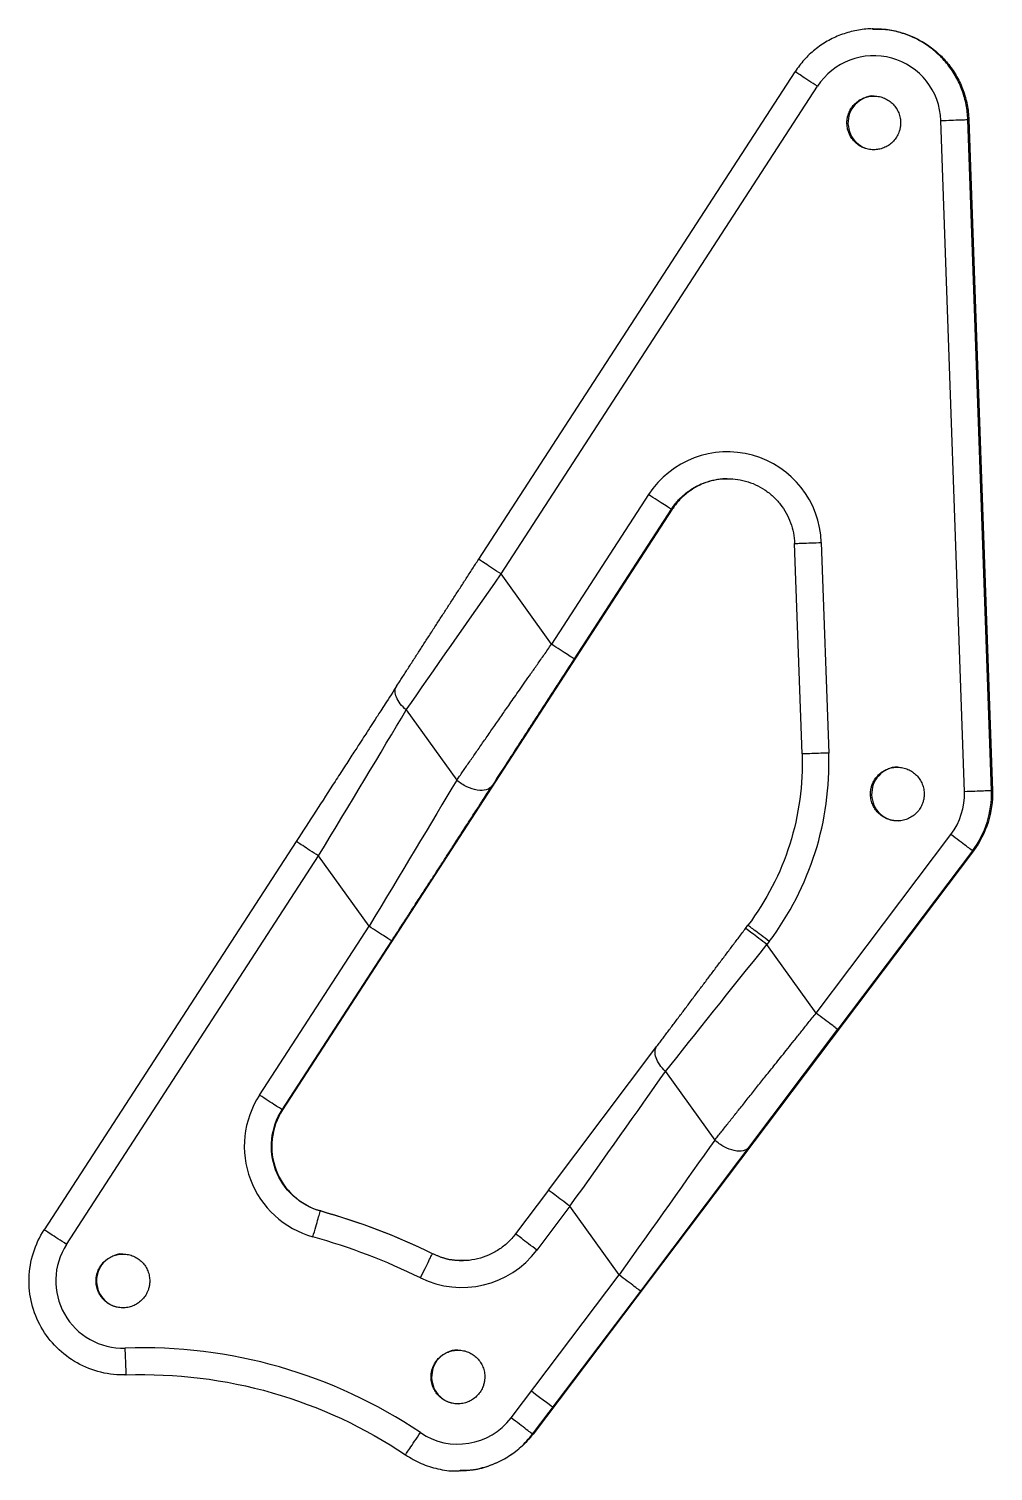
# Model space of a CAD drawing. Header units: metres. Extents: x -0.081 to -0.009, y 0.665 to 0.772.
import ezdxf

# ---------------------------------------------------------------- set-up
doc = ezdxf.new("R2010")
doc.units = ezdxf.units.M

msp = doc.modelspace()

# ---------------------------------------------------------------- linework, layer by layer
at = {"color": 7, "linetype": 'Continuous', "lineweight": 25}
for p, q in [((-0.0177075397, 0.7720981159), (-0.0177814988, 0.7720967606)), ((-0.047091221, 0.732605947), (-0.0235244777, 0.7689094327)), ((-0.0454255609, 0.7315167309), (-0.0218588176, 0.7678202167)), ((-0.0195898596, 0.7650289424), (-0.0196638187, 0.7650275874)), ((-0.0109149622, 0.7153037967), (-0.0126682462, 0.765273047)), ((-0.0106576778, 0.7653433951), (-0.0105837188, 0.7653447504)), ((-0.0089043938, 0.7153741449), (-0.0106576778, 0.7653433951)), ((-0.0105837188, 0.7653447504), (-0.0088304347, 0.7153755001)), ((-0.0344386921, 0.7374221949), (-0.0416699143, 0.7262828292)), ((-0.0326754061, 0.7363347678), (-0.0616972266, 0.6916279862)), ((-0.0327493651, 0.7363334126), (-0.0399805873, 0.7251940468)), ((-0.0326754061, 0.7363347678), (-0.0327493651, 0.7363334126)), ((-0.0230088556, 0.7181127986), (-0.0235587938, 0.7337862429)), ((-0.0215718922, 0.7338561574), (-0.021021954, 0.7181827131)), ((-0.0416699143, 0.7262828292), (-0.0454255609, 0.7315167309)), ((-0.0524849993, 0.7213876859), (-0.0487293523, 0.7161537844)), ((-0.0088304347, 0.7153755001), (-0.0089043938, 0.7153741449)), ((-0.0178365756, 0.7150596921), (-0.0179105347, 0.7150583372)), ((-0.0219622512, 0.6988180581), (-0.0119216439, 0.7121154775)), ((-0.0606787743, 0.7116073999), (-0.0794483147, 0.682693785)), ((-0.010239789, 0.7109118532), (-0.0430430106, 0.6674688269)), ((-0.0103137481, 0.710910498), (-0.0203543554, 0.6976130785)), ((-0.010239789, 0.7109118532), (-0.0103137481, 0.710910498)), ((-0.0777826546, 0.681604569), (-0.0590131142, 0.7105181839)), ((-0.0552574677, 0.7052842821), (-0.0590131142, 0.7105181839)), ((-0.0634161372, 0.6927162264), (-0.0552574677, 0.7052842821)), ((-0.0272098324, 0.705128751), (-0.0270355822, 0.7053595217)), ((-0.0617268102, 0.6916274441), (-0.0535681407, 0.7041954997)), ((-0.0254513533, 0.7041541085), (-0.0256256035, 0.7039233377)), ((-0.0219622512, 0.6988180581), (-0.0256256035, 0.7039233377)), ((-0.0350257032, 0.6781249168), (-0.0203543554, 0.6976130785)), ((-0.0418811766, 0.6856405868), (-0.033811938, 0.6963590776)), ((-0.0331727494, 0.6944739661), (-0.0295093967, 0.6893686867)), ((-0.0617268102, 0.6916274441), (-0.0616972266, 0.6916279862)), ((-0.0418811766, 0.6856405868), (-0.0443424118, 0.6823810225)), ((-0.0588526827, 0.6840909671), (-0.0588822663, 0.684090425)), ((-0.0402969513, 0.684435176), (-0.0427581829, 0.6811756093)), ((-0.0366335989, 0.6793298963), (-0.0402969513, 0.684435176)), ((-0.0505336566, 0.6809045787), (-0.050504073, 0.6809051208)), ((-0.0755580721, 0.6788124816), (-0.0755876557, 0.6788119398)), ((-0.044670672, 0.668686158), (-0.0366335989, 0.6793298963)), ((-0.0430725942, 0.6674682848), (-0.0350257032, 0.6781249168)), ((-0.0734488387, 0.6718834629), (-0.0734192551, 0.671884005)), ((-0.0506054343, 0.6716617935), (-0.0506350179, 0.6716612517)), ((-0.0415269146, 0.6694763087), (-0.0415564981, 0.6694757667)), ((-0.0430430106, 0.6674688269), (-0.0430725942, 0.6674682848)), ((-0.0484962009, 0.6647327748), (-0.0484666173, 0.6647333169))]:
    msp.add_line(p, q, dxfattribs=at)
for centre, radius, start, end in [((-0.0176654476, 0.7650964596), 0.0050003204379927, 2.0238336099, 146.9947073796), ((-0.0285679468, 0.7336090335), 0.0070004178391604, 2.0230354556, 146.9955055241), ((-0.0430086725, 0.7174112388), 0.0220002490904944, 322.9443804711, 2.0095809468), ((-0.0159351194, 0.7151357792), 0.0050229680289787, 323.0370684075, 1.9168930041), ((-0.0575447398, 0.6889047443), 0.0070000501824719, 147.0099392874, 254.3440432083), ((-0.0721220785, 0.63689399), 0.0470149234248183, 63.8831082563, 74.3429810975), ((-0.0735882427, 0.6788824159), 0.00500032081817, 147.0166223248, 272.0016256339), ((-0.0483444103, 0.6853936648), 0.0069998520047037, 243.8817117534, 322.9442308449), ((-0.0721162065, 0.6369089991), 0.0369989007161435, 56.0090080666, 92.0095183308), ((-0.0486362903, 0.6717313166), 0.00499991189971, 236.009660727, 322.4797024311)]:
    msp.add_arc(centre, radius, start, end, dxfattribs=at)
for points, knots in [([(-0.0177943422087828, 0.7720845539740944), (-0.0178545701340902, 0.7720871454130567), (-0.018283314724594, 0.7721055930921198), (-0.0190784836791027, 0.7719710886285188), (-0.0201445407953462, 0.7716734548369789), (-0.0211493727117571, 0.7711959095060429), (-0.0220640433975104, 0.7705686426262948), (-0.0228791345873003, 0.7698104673031482), (-0.0233093633284422, 0.7692097775583975), (-0.0235244776990131, 0.768909432686022)], [0, 0, 0, 0, 0.0265166138584372, 0.1887638448820382, 0.3510110759056423, 0.5132583069292391, 0.67550553795284, 0.8377527689764389, 0.9999999999999999, 0.9999999999999999, 0.9999999999999999, 0.9999999999999999]), ([(-0.0106576778086745, 0.765343395142), (-0.0106874951766529, 0.7657116392514962), (-0.0107471299126097, 0.7664481274704886), (-0.0110557960015033, 0.7675175075112034), (-0.0115166334359562, 0.7685269277280445), (-0.0121340360204825, 0.7694505974517281), (-0.0128883304826986, 0.7702657249948857), (-0.0137618236397183, 0.7709514759719747), (-0.0147324139171967, 0.7714923979845599), (-0.0157759079449568, 0.7718687989405735), (-0.016806988160458, 0.7720820757054703), (-0.0174853462240485, 0.7720837783910547), (-0.0177943422087828, 0.7720845539740944)], [0, 0, 0, 0, 0.1016614880925589, 0.2033229761851546, 0.3049844642777625, 0.4066459523703654, 0.5083074404629626, 0.6099689285555632, 0.7116304166481666, 0.8132919047407686, 0.914953392833369, 1, 1, 1, 1]), ([(-0.0177079575935346, 0.7720854977274414), (-0.0174031185308131, 0.7720846685409176), (-0.0167289235172241, 0.7720828346767974), (-0.015701954574931, 0.7718700821825634), (-0.0146584533350653, 0.7714937725256612), (-0.0136878649900967, 0.770952826049469), (-0.0128143713153086, 0.7702670816273015), (-0.0120600769918862, 0.769451952327697), (-0.0114426743702444, 0.7685282830745457), (-0.0109818369458051, 0.7675188627317359), (-0.0106731708543658, 0.7664494827241314), (-0.0106135361188099, 0.7657129945007105), (-0.010583718751032, 0.7653447503890001)], [0, 0, 0, 0, 0.0839998574271605, 0.1857776510463613, 0.2875554446655659, 0.3893332382847687, 0.4911110319039675, 0.5928888255231752, 0.6946666191423707, 0.796444412761575, 0.8982222063807801, 1, 1, 1, 1]), ([(-0.0218588175980466, 0.7678202166700202), (-0.022078400990224, 0.7679627663288523), (-0.022297589992714, 0.7681052655442345), (-0.0227021416468219, 0.7683686846929095), (-0.0228873451246391, 0.7684895009820163), (-0.0231956923264349, 0.7686911367842191), (-0.0233187147289567, 0.768771876962237), (-0.0234839144121436, 0.7688810321949164), (-0.0235260266937877, 0.7689094043016544), (-0.0235244776989641, 0.7689094326858924)], [0, 0, 0, 0, 0.25, 0.25, 0.5, 0.5, 0.75, 0.75, 1, 1, 1, 1]), ([(-0.0196638187140058, 0.765027587423), (-0.0196645564397367, 0.7650715165790507), (-0.0196660257257409, 0.7651590077582985), (-0.0196574539490286, 0.7652897140213127), (-0.0196409259876638, 0.7654190481147161), (-0.0196156953762994, 0.765547026253507), (-0.0195819465898376, 0.7656736463662268), (-0.0195121709073303, 0.7658804444899322), (-0.0193775952899775, 0.7661570761664853), (-0.0191373291048367, 0.7664699248730392), (-0.0188419143128877, 0.7667317669249859), (-0.0185001531221856, 0.7669289166922404), (-0.0181270393794188, 0.7670577520419927), (-0.0177358433591623, 0.7671091057214433), (-0.0173418305068644, 0.7670853410087547), (-0.0169607608426338, 0.7669830731746654), (-0.0166058394878088, 0.7668103318133881), (-0.0162929056388433, 0.7665699987255983), (-0.0160311457175314, 0.7662746318539932), (-0.0158667191398809, 0.7659895824660248), (-0.0157696280844494, 0.7657462294637215), (-0.0157155762876723, 0.7655573112862806), (-0.0156787347889487, 0.7653639465000244), (-0.0156704793505734, 0.7652332461121875), (-0.0156663487333206, 0.7651678500360002)], [0, 0, 0, 0, 0.0209946060733074, 0.0418137521483562, 0.0625470941285516, 0.0832854007926078, 0.1041193760294255, 0.125138485246866, 0.1875741483989979, 0.2500987268235445, 0.3125343899703832, 0.3750589684000979, 0.4374946315452733, 0.5000192099768995, 0.5624548731290152, 0.6249794515537933, 0.6874151147077312, 0.7499396931304093, 0.8123753562831503, 0.8748999347071772, 0.906130920255383, 0.9374498602288007, 0.9687029719367296, 1, 1, 1, 1]), ([(-0.0176287723672844, 0.7670925591126309), (-0.0176395962732309, 0.7670944000546096), (-0.017907065081593, 0.767139891447436), (-0.0184456384312732, 0.7669443062822195), (-0.019087787224576, 0.7665043007263603), (-0.0195274180999626, 0.76581545477132), (-0.0195690457975966, 0.7652911131811067), (-0.0195898596464137, 0.7650289423860002)], [0, 0, 0, 0, 0.0104336507286696, 0.2578252380464902, 0.5052168253643259, 0.7526084126821464, 0.9999999999999999, 0.9999999999999999, 0.9999999999999999, 0.9999999999999999]), ([(-0.0156663487333305, 0.7651678500359999), (-0.0156656110075997, 0.7651239208799528), (-0.0156641417215958, 0.765036429700711), (-0.0156727134983085, 0.7649057234377028), (-0.0156892414596735, 0.764776389344302), (-0.0157144720710379, 0.7646484112055087), (-0.0157482208574998, 0.7645217910927826), (-0.0158179965399995, 0.7643149929690756), (-0.0159525721573509, 0.7640383612925175), (-0.0161928383424959, 0.763725512585966), (-0.0164882531344483, 0.7634636705340138), (-0.0168300143251506, 0.7632665207667597), (-0.0172031280679174, 0.7631376854170079), (-0.0175943240881734, 0.7630863317375568), (-0.0179883369404715, 0.7631100964502453), (-0.0183694066047016, 0.7632123642843345), (-0.0187243279595269, 0.7633851056456118), (-0.0190372618084917, 0.7636254387334005), (-0.0192990217298037, 0.7639208056050061), (-0.0194634483074544, 0.7642058549929733), (-0.0195605393628874, 0.764449207995278), (-0.019614591159664, 0.7646381261727193), (-0.0196514326583874, 0.7648314909589762), (-0.0196596880967628, 0.7649621913468129), (-0.0196638187140156, 0.7650275874229998)], [0, 0, 0, 0, 0.0209946060715926, 0.0418137521456207, 0.0625470941254858, 0.0832854007898707, 0.1041193760276716, 0.1251384852467203, 0.1875741483959182, 0.2500987268235127, 0.3125343899703548, 0.3750589684000719, 0.4374946315451848, 0.5000192099768852, 0.5624548731288094, 0.6249794515537789, 0.6874151147074419, 0.7499396931304019, 0.8123753562825138, 0.8748999347071661, 0.9061309202551767, 0.9374498602288004, 0.9687029719369933, 1, 1, 1, 1]), ([(-0.0195898596464141, 0.765028942386), (-0.0195506352643344, 0.7647680514428603), (-0.0194721865001748, 0.7642462695565808), (-0.018986655159755, 0.7636022876102257), (-0.0183198203208502, 0.7631676159259523), (-0.017805229719572, 0.7631259654634192), (-0.0175534769650141, 0.763105588840439)], [0, 0, 0, 0, 0.2526640034909048, 0.5053280069818323, 0.7579920104727808, 0.9999999999999999, 0.9999999999999999, 0.9999999999999999, 0.9999999999999999]), ([(-0.0327493651156899, 0.736333412559904), (-0.032595711993854, 0.7365479446115646), (-0.032288405750182, 0.7369770087148855), (-0.0317061977574995, 0.7375185625173041), (-0.0310528615534131, 0.7379666102876542), (-0.030335124470346, 0.7383077140986276), (-0.0295736551015032, 0.7385203096520824), (-0.0290056774751903, 0.738616384267535), (-0.0286994315377025, 0.7386032073742456), (-0.0286564117894981, 0.7386013563566086)], [0, 0, 0, 0, 0.1622472508667487, 0.3244945017335641, 0.4867417526003814, 0.6489890034671904, 0.8112362543340013, 0.9734835052008147, 1, 1, 1, 1]), ([(-0.0285735767383038, 0.7386024176600078), (-0.0286195558379062, 0.7386044220885982), (-0.0289287629782576, 0.7386179017704071), (-0.0294996977619764, 0.7385218035521046), (-0.0302611649518424, 0.7383090321953932), (-0.0309789026187515, 0.7379679754865034), (-0.0316322386666506, 0.7375199151114405), (-0.0322144467004966, 0.7369783646261128), (-0.0325217529387249, 0.7365493000805422), (-0.0326754060578391, 0.736334767807757)], [0, 0, 0, 0, 0.0282887837910073, 0.1902406531591631, 0.3521925225273242, 0.5141443918954774, 0.6760962612636319, 0.8380481306317912, 1, 1, 1, 1]), ([(-0.0286564117894981, 0.7386013563566086), (-0.0284357001727258, 0.7386008023713162), (-0.0279511584993535, 0.7385995861736164), (-0.0272146724342547, 0.7384472456021414), (-0.0264693195576648, 0.7381783877721213), (-0.0257760407879716, 0.7377920149072146), (-0.0251521171044218, 0.7373021927804817), (-0.024613335345683, 0.7367199588212444), (-0.0241723334995692, 0.7360601947329573), (-0.0238431639034854, 0.7353391802924409), (-0.0236226881256403, 0.7345753374062884), (-0.0235800918856127, 0.7340492743927621), (-0.023558793765599, 0.733786242885999)], [0, 0, 0, 0, 0.0850466772819052, 0.1867081575839152, 0.2883696378859285, 0.390031118187939, 0.4916925984899466, 0.5933540787919583, 0.6950155590939722, 0.7966770393959813, 0.8983385196979874, 1, 1, 1, 1]), ([(-0.032749365116057, 0.7363334125598607), (-0.0327509141108191, 0.7363333841755826), (-0.0327961231631435, 0.7363616995361546), (-0.0329670471847484, 0.736470749874344), (-0.0330926949027254, 0.7365514419453103), (-0.0334054233235408, 0.7367529974647932), (-0.0335923809810997, 0.7368737816098196), (-0.0339993037339265, 0.7371371573098463), (-0.0342191087224675, 0.7372796452377559), (-0.0344386921146967, 0.737422194896622)], [0, 0, 0, 0, 0.25, 0.25, 0.5, 0.5, 0.75, 0.75, 1, 1, 1, 1]), ([(-0.0532056200733124, 0.7231566006800051), (-0.0531360038341585, 0.7232645993636935), (-0.0529969660061514, 0.7234802947616371), (-0.0527847693355195, 0.7238093428437821), (-0.0525703268818089, 0.7241417709266704), (-0.0523533539660147, 0.7244780105517851), (-0.0521339268109129, 0.7248179461665556), (-0.0519120252446209, 0.7251616083437976), (-0.0516876548818314, 0.7255089885661703), (-0.0514608144404563, 0.7258600887715156), (-0.0512315045294502, 0.7262149080302279), (-0.0509997251269398, 0.7265734463725496), (-0.0507654768743884, 0.7269357028106754), (-0.0505287584029613, 0.7273016794521123), (-0.0502217281890165, 0.7277762341295387), (-0.0498432481632132, 0.7283610058068423), (-0.0493920199875739, 0.7290578421963996), (-0.0489377437532845, 0.7297590524493165), (-0.0484804287831444, 0.7304646242087961), (-0.0480200749393788, 0.731174549992721), (-0.0475566997985149, 0.7318888315264375), (-0.047246611216923, 0.7323665532122192), (-0.0470912210220111, 0.7326059469541177)], [0, 0, 0, 0, 0.038676873998493, 0.077245605626047, 0.1157257413841207, 0.15413696302697, 0.1924990583786282, 0.2308318913417614, 0.2691553713210862, 0.3074894222942005, 0.3458539517690774, 0.3842688198696635, 0.4227538087884344, 0.4613285928384717, 0.5000127093266826, 0.5717509271836095, 0.6431738363180278, 0.7144077297961797, 0.78557990690064, 0.8568179977679546, 0.9282492792204865, 1, 1, 1, 1]), ([(-0.0454255609720792, 0.7315167308627833), (-0.0458647277562166, 0.7318018301800624), (-0.0463022080812879, 0.7320866832896336), (-0.0469131004703513, 0.7324861977598496), (-0.0470943190567458, 0.7326058901160458), (-0.0470912210655234, 0.7326059468867767)], [0, 0, 0, 0, 0.5, 0.5, 1, 1, 1, 1]), ([(-0.0487293527378306, 0.7161537841193224), (-0.0486572586694186, 0.7162578452275343), (-0.0485118531720425, 0.716467724591126), (-0.0482878287652446, 0.716790872077895), (-0.0480571062939781, 0.7171234726103345), (-0.0478193341986407, 0.7174659848253511), (-0.0475745617672612, 0.7178183139141256), (-0.0473227470750505, 0.7181805034503173), (-0.0470638931309223, 0.7185525446374385), (-0.0467980117430256, 0.7189344279847881), (-0.0465251339924613, 0.7193261279548357), (-0.0462453105323049, 0.7197276078624415), (-0.0459586047374669, 0.7201388120921536), (-0.0456651257488569, 0.7205596889762002), (-0.0453735680910793, 0.7209776829866341), (-0.0450760597540889, 0.7214047645448356), (-0.0447640757885467, 0.7218530695499634), (-0.0444197114213724, 0.7223476868109178), (-0.0440424837098794, 0.7228889810337182), (-0.0436320356223369, 0.7234771808045429), (-0.0431882235069923, 0.7241123684487321), (-0.0427111730736072, 0.7247944445933905), (-0.0422012942977775, 0.7255230319991832), (-0.0418504982895524, 0.7260246200077352), (-0.0416699143421334, 0.7262828291675848)], [0, 0, 0, 0, 0.0349178750265383, 0.0704253636586658, 0.1065230093108287, 0.1432113291150753, 0.1804908155636357, 0.218361938026658, 0.2568251441562686, 0.295880861186757, 0.3355294971400004, 0.375771441944131, 0.4166070684727379, 0.4580367335112513, 0.5000607786564413, 0.5390419875013491, 0.5821648080044064, 0.6294294458187032, 0.6808360358932384, 0.736384661794244, 0.7960753683241332, 0.8599081700467947, 0.9278830572157438, 1, 1, 1, 1]), ([(-0.0399805873383467, 0.725194046837213), (-0.0399821363332192, 0.725194018453015), (-0.0400275975285439, 0.7252224984747748), (-0.0401982890349506, 0.7253313983452823), (-0.0403242089564925, 0.7254122669713946), (-0.040792988815995, 0.7257143964560762), (-0.0412307475530977, 0.725997729855939), (-0.0416699143375068, 0.7262828291727966)], [0, 0, 0, 0, 0.2499999999999888, 0.2499999999999888, 0.4999999999999776, 0.4999999999999776, 1, 1, 1, 1]), ([(-0.0399805873436629, 0.7251940468291772), (-0.0400643388201762, 0.7250650263458168), (-0.0402316089420504, 0.7248073440591944), (-0.0404820237505366, 0.7244214584457074), (-0.040731572335171, 0.724036821016973), (-0.0409802503936737, 0.7236534300282008), (-0.0412280588263976, 0.7232712863280565), (-0.0414749971410038, 0.7228903900771498), (-0.0417210652146669, 0.7225107416247823), (-0.0419662628349503, 0.722132341255802), (-0.0422105897899512, 0.721755189309188), (-0.0424540459786462, 0.7213792859374104), (-0.0426966308901637, 0.721004631933884), (-0.04293834559301, 0.7206312256379671), (-0.0432474960178368, 0.720153519165957), (-0.0436211143211516, 0.7195759794810973), (-0.0440550594766657, 0.7189048477605597), (-0.0444805194562394, 0.7182464932181698), (-0.0448975551555439, 0.7176008237887948), (-0.0453059032981993, 0.7169682386659131), (-0.0457065353996141, 0.7163472652812215), (-0.0459653105953887, 0.7159458535025955), (-0.0460949863245638, 0.7157447006643687)], [0, 0, 0, 0, 0.0386748378454389, 0.0772421586959792, 0.1157214328239075, 0.1541322643931771, 0.1924943624963859, 0.230827511395545, 0.269151540186581, 0.3074862921178705, 0.3458515937992081, 0.3842672245394484, 0.4227528860492827, 0.4613281727382427, 0.50001254282523, 0.571747568283401, 0.6431691755530655, 0.7144031748154663, 0.7855763711416666, 0.8568158942878906, 0.9282485198825777, 1, 1, 1, 1]), ([(-0.0532056196753, 0.723156600421), (-0.0535984487373399, 0.7225470921909654), (-0.0539007812145078, 0.7220784559649334), (-0.0543762346940388, 0.7213417013153415), (-0.0545479318606149, 0.7210757427608621), (-0.0548380096111908, 0.7206265232277352), (-0.0549563944382822, 0.7204432568998926), (-0.0552213185006514, 0.7200331407488438), (-0.0553686653496986, 0.7198050691407849), (-0.0556813326259376, 0.7193213455540275), (-0.0557995786802452, 0.7191384329388423), (-0.0560834302137993, 0.7186994362751892), (-0.0564311591094417, 0.7181617691197589), (-0.0568633312163972, 0.7174938615772186), (-0.0573160691725775, 0.7167943841393454), (-0.0575524067174149, 0.7164293570837007), (-0.0587345476347019, 0.7146041154395686), (-0.0597050482633938, 0.7131073846093182), (-0.0606787742997, 0.711607399941)], [0, 0, 0, 0, 0.1250000000000064, 0.1250000000000064, 0.2500000000000128, 0.2500000000000128, 0.3750000000000192, 0.3750000000000192, 0.5000000000000255, 0.5000000000000255, 0.5625000000000256, 0.5625000000000256, 0.6250000000000256, 0.6875000000000258, 0.6875000000000258, 0.7500000000000259, 0.7500000000000259, 1, 1, 1, 1]), ([(-0.0524849993644936, 0.7213876858054284), (-0.0528271135663203, 0.7216741377471962), (-0.0530915320748137, 0.7220123010780017), (-0.0532836065348166, 0.7224891941371034), (-0.05331488309342, 0.7226430932423978), (-0.0533106502373366, 0.7229240609040075), (-0.0532750815312918, 0.7230504276793788), (-0.0532056192836416, 0.7231566001529874)], [0, 0, 0, 0, 0.5000000000000633, 0.5000000000000633, 0.7500000000000316, 0.7500000000000316, 1, 1, 1, 1]), ([(-0.0179105346753169, 0.7150583371730002), (-0.0179112723995749, 0.7151022663301357), (-0.0179127416826454, 0.7151897575115281), (-0.0179041699010401, 0.7153204637773549), (-0.0178876419344494, 0.7154497978732033), (-0.0178624113174915, 0.7155777760140477), (-0.0178286625250761, 0.7157043961284355), (-0.0177588868321902, 0.7159111942541471), (-0.0176243111991212, 0.7161878259313539), (-0.0173840449924895, 0.7165006746334026), (-0.0170886301791584, 0.7167625166756013), (-0.0167468689684614, 0.7169596664272719), (-0.0163737552084759, 0.7170885017563278), (-0.0159825591752375, 0.7171398554100588), (-0.0155885463151877, 0.7171160906679412), (-0.0152074766497701, 0.7170138228015733), (-0.0148525553006436, 0.7168410814068283), (-0.0145396214651978, 0.7166007482858047), (-0.0142778615647293, 0.7163053813830014), (-0.0141134350107591, 0.7160203319721913), (-0.0140163439774126, 0.7157769789543289), (-0.0139622921987568, 0.7155880607668103), (-0.0139254507194315, 0.7153946959720487), (-0.0139171952949618, 0.7152639955801959), (-0.0139130646846667, 0.715198599502)], [0, 0, 0, 0, 0.0209946060790925, 0.0418137521522762, 0.0625470941272537, 0.0832854007870808, 0.1041193760250885, 0.1251384852533692, 0.1875741484002191, 0.2500987268283941, 0.3125343899761316, 0.3750589684031794, 0.4374946315537108, 0.500019209978272, 0.5624548731306271, 0.624979451553035, 0.6874151147032298, 0.749939693127955, 0.8123753562783723, 0.8748999347028159, 0.90613092025085, 0.9374498602265977, 0.9687029719360298, 1, 1, 1, 1]), ([(-0.0158754883285837, 0.7171233088626329), (-0.0158863122345304, 0.7171251498046111), (-0.0161537810428147, 0.7171706411974079), (-0.0166923543923227, 0.7169750560323095), (-0.0173345031855047, 0.7165350504767076), (-0.0177741340609529, 0.7158462045220371), (-0.0178157617588168, 0.7153218629320118), (-0.0178365756077487, 0.7150596921369989)], [0, 0, 0, 0, 0.01043365073196, 0.257825238048937, 0.5052168253659006, 0.7526084126829011, 1, 1, 1, 1]), ([(-0.05356814067277, 0.704195499737), (-0.0532435476578388, 0.7046955200195002), (-0.0529767560077786, 0.705106666655125), (-0.0525295547192268, 0.7057960052223168), (-0.0523490963249174, 0.7060742609886292), (-0.0518938844657691, 0.7067762270435577), (-0.0517055443752934, 0.7070668162922374), (-0.0513310863945442, 0.7076445668508818), (-0.0510980188510421, 0.708004176072353), (-0.0506972609462629, 0.7086229535613435), (-0.050564438634712, 0.7088280522695611), (-0.0505184448063021, 0.7088990759084246), (-0.0504195499453028, 0.7090518006345153), (-0.0501554641507398, 0.7094596594116873), (-0.0498197893764245, 0.7099782427220565), (-0.0494673369561365, 0.7105229727741037), (-0.0493949581658226, 0.7106348492704445), (-0.0492545200544126, 0.7108519459885299), (-0.0490546300840073, 0.7111609733520675), (-0.0486582181960666, 0.7117739870201422), (-0.0484200137922541, 0.7121425657922987), (-0.0480299227885823, 0.712746220958382), (-0.0478838979632836, 0.7129722618006237), (-0.0476689892321141, 0.7133050402536188), (-0.0475981044142746, 0.7134148219340434), (-0.0474297662421646, 0.7136755297204296), (-0.047234824156072, 0.7139774398455604), (-0.0469412714907264, 0.7144323439592678), (-0.0465757121601102, 0.7149990397228072), (-0.0463567221780775, 0.7153385934765002), (-0.04609498632432, 0.715744700664)], [0, 0, 0, 0, 0.0624999999999963, 0.0624999999999963, 0.1249999999999926, 0.1249999999999926, 0.249999999999986, 0.249999999999986, 0.3749999999999795, 0.4062499999999722, 0.4062499999999722, 0.4218749999999671, 0.4218749999999671, 0.437499999999962, 0.4999999999999396, 0.4999999999999396, 0.5156249999999338, 0.5156249999999338, 0.531249999999928, 0.5624999999999275, 0.624999999999937, 0.624999999999937, 0.7499999999999502, 0.7499999999999502, 0.8124999999999626, 0.8124999999999626, 0.8749999999999751, 0.9374999999999876, 0.9374999999999876, 1, 1, 1, 1]), ([(-0.0460949878370995, 0.7157447012040489), (-0.0461413974669109, 0.715674979804477), (-0.0462005299105315, 0.7156154267231021), (-0.046344905133357, 0.715516259504424), (-0.0464295517702595, 0.7154770036312311), (-0.0467143508706839, 0.7153941002206246), (-0.0469469767066681, 0.715385927310052), (-0.0474499415912125, 0.7154637201940129), (-0.0477204035550866, 0.7155513354029954), (-0.0482478598817493, 0.7158028342742927), (-0.048503563095464, 0.7159653921351522), (-0.048729351997302, 0.7161537844937287)], [0, 0, 0, 0, 0.1249999999999804, 0.1249999999999804, 0.2499999999999609, 0.2499999999999609, 0.4999999999999739, 0.4999999999999739, 0.7499999999999869, 0.7499999999999869, 1, 1, 1, 1]), ([(-0.0139130646846614, 0.7151985995020003), (-0.0139123269701387, 0.7151546703509968), (-0.0139108577064557, 0.7150671791817101), (-0.0139194295140113, 0.7149364729361494), (-0.013935957504008, 0.7148071388617004), (-0.0139611881416295, 0.7146791607435541), (-0.0139949369520132, 0.7145525406531219), (-0.0140647126702995, 0.7143457425685376), (-0.0141992883266126, 0.7140691109516154), (-0.014439554537623, 0.7137562623237984), (-0.0147349693345511, 0.7134944203478988), (-0.0150767305099665, 0.7132972706476096), (-0.015449844222293, 0.7131684353528629), (-0.0158410402004185, 0.7131170817114074), (-0.0162350530046216, 0.7131408464451395), (-0.0166161226200923, 0.7132431142806551), (-0.0169710439304052, 0.7134158556266202), (-0.0172839777448258, 0.7136561886826736), (-0.0175457376444786, 0.7139515555110786), (-0.0177101642187175, 0.7142366048559365), (-0.0178072552804245, 0.7144799578226549), (-0.0178613070868309, 0.7146688759733346), (-0.0178981485996009, 0.7148622407333417), (-0.0179064040513611, 0.7149929411049377), (-0.0179105346753111, 0.7150583371730004)], [0, 0, 0, 0, 0.0209946060290527, 0.0418137521038753, 0.0625470941066786, 0.0832854007945098, 0.1041193760345682, 0.1251384852136425, 0.1875741483593637, 0.2500987267993389, 0.3125343899474411, 0.375058968385249, 0.4374946315386743, 0.5000192099710555, 0.5624548731250621, 0.62497945155677, 0.6874151147108559, 0.7499396931425707, 0.8123753562956474, 0.8748999347282356, 0.9061309202669402, 0.9374498602393778, 0.9687029719414597, 1, 1, 1, 1]), ([(-0.0178365756077492, 0.7150596921369989), (-0.0177973512257774, 0.714798801193757), (-0.0177189024618336, 0.7142770193072729), (-0.0172333711214507, 0.7136330373605517), (-0.0165665362824017, 0.7131983656760036), (-0.0160519456809554, 0.7131567152134373), (-0.0158001929263134, 0.7131363385904409)], [0, 0, 0, 0, 0.2526640034899311, 0.5053280069800199, 0.7579920104700899, 1, 1, 1, 1]), ([(-0.0103137480878064, 0.7109104979900354), (-0.0103152970826029, 0.7109104696057763), (-0.0103583866982146, 0.7109418092685491), (-0.0105211524279895, 0.7110625009732902), (-0.0106407645007883, 0.7111518055282267), (-0.0109384183638559, 0.7113748714882487), (-0.01111634304004, 0.7115085451264044), (-0.0115035699339767, 0.7118000255713842), (-0.0117127197944818, 0.7119577176930998), (-0.0119216438646871, 0.7121154775303274)], [0, 0, 0, 0, 0.25, 0.25, 0.5, 0.5, 0.75, 0.75, 1, 1, 1, 1]), ([(-0.059013114195275, 0.7105181839307476), (-0.0592326975882617, 0.7106607335894423), (-0.0594518865915599, 0.7108032328046863), (-0.0598564382470569, 0.7110666519529388), (-0.0600416417254532, 0.7111874682417604), (-0.0603499889280089, 0.7113891040431332), (-0.0604730113307103, 0.7114698442206068), (-0.0606382110137906, 0.711578999451894), (-0.0606803232951482, 0.7116073715577844), (-0.060678774299835, 0.711607399941042)], [0, 0, 0, 0, 0.25, 0.25, 0.5, 0.5, 0.75, 0.75, 1, 1, 1, 1]), ([(-0.0535681406731532, 0.7041954997363808), (-0.0535696896680825, 0.7041954713522388), (-0.0536148987205467, 0.7042237867129296), (-0.0537858227423584, 0.7043328370513082), (-0.0539114704604021, 0.7044135291223458), (-0.0542241988812774, 0.7046150846419219), (-0.0544111565388296, 0.7047358687869709), (-0.0548180792915854, 0.7049992444870053), (-0.0550378842800624, 0.7051417324148996), (-0.0552574676722127, 0.7052842820737403)], [0, 0, 0, 0, 0.25, 0.25, 0.5, 0.5, 0.75, 0.75, 1, 1, 1, 1]), ([(-0.0338119388829982, 0.6963590782194865), (-0.0337371496163823, 0.6964587747475932), (-0.0335877882847219, 0.6966578782670383), (-0.0333596629070214, 0.6969618546629031), (-0.0331290153325721, 0.6972691036395247), (-0.0328955264709721, 0.697580041861719), (-0.0326592817538788, 0.6978945577671775), (-0.0324202585818271, 0.6982126808611389), (-0.0321784632534666, 0.6985344029134671), (-0.031933894339972, 0.698859725784859), (-0.0316865525322369, 0.6991886485673952), (-0.0314364378143532, 0.6995211712791704), (-0.0311835509155545, 0.6998572929545851), (-0.0309278903064078, 0.7001970156184594), (-0.0305961747517483, 0.7006376916312013), (-0.0301871256249663, 0.7011809168144248), (-0.0296992805960856, 0.7018284975478745), (-0.0292080075327647, 0.7024803433963683), (-0.0287133170792234, 0.7031364419733886), (-0.0282152092311356, 0.703796786709922), (-0.0277137041235856, 0.7044613755507638), (-0.0273780488060063, 0.7049059492629927), (-0.027209832410897, 0.7051287509983288)], [0, 0, 0, 0, 0.0386854057540617, 0.0772584620855445, 0.1157394606746752, 0.1541488391043188, 0.1925071494366964, 0.2308350258849105, 0.2691531518277617, 0.3074822264289697, 0.3458429311288044, 0.3842558962788735, 0.422741668188003, 0.4613206768395127, 0.5000132045276089, 0.5717637556741214, 0.6431866896365392, 0.7144131557623966, 0.7855753896562427, 0.8568059846541627, 0.9282371534095347, 1, 1, 1, 1]), ([(-0.0256256035907309, 0.7039233377005428), (-0.0260434517310777, 0.7042388573750828), (-0.0264596348877607, 0.7045541030772915), (-0.027040658860913, 0.7049962373125233), (-0.027212930454495, 0.7051286941577375), (-0.0272098324630924, 0.7051287509283372)], [0, 0, 0, 0, 0.5, 0.5, 1, 1, 1, 1]), ([(-0.0254513533064638, 0.7041541085139904), (-0.0256602773766419, 0.704311868351198), (-0.0258688112511155, 0.7044695717603953), (-0.0262536670463514, 0.7047610956540279), (-0.0264298375427925, 0.7048948014362597), (-0.026723110186811, 0.7051179476789762), (-0.0268400969441265, 0.7052073003409435), (-0.0269971383353999, 0.7053280969401169), (-0.0270371311802763, 0.7053594933490192), (-0.0270355821854219, 0.7053595217332344)], [0, 0, 0, 0, 0.25, 0.25, 0.5, 0.5, 0.75, 0.75, 1, 1, 1, 1]), ([(-0.0295093970696463, 0.6893686864194333), (-0.0294326562025791, 0.6894652373128972), (-0.0292778637380273, 0.6896599881845661), (-0.0290392888692998, 0.6899600258102362), (-0.0287934861998108, 0.6902690151535913), (-0.0285400718236263, 0.6905874009270652), (-0.0282790939999788, 0.6909150991842472), (-0.0280105013639949, 0.6912521574296124), (-0.0277342900883648, 0.6915985724886997), (-0.0274504647441299, 0.691954339769347), (-0.0271590497974084, 0.6923194385795269), (-0.0268600891942048, 0.692693836575171), (-0.0265536416830878, 0.693077482890314), (-0.0262398060620103, 0.6934703275163817), (-0.0259275562104623, 0.693861073219423), (-0.025608492838913, 0.6942607290329997), (-0.0252736185899063, 0.6946804867512052), (-0.0249043005088421, 0.6951432290409073), (-0.0245000547857582, 0.6956493141422952), (-0.0240605315621577, 0.6961989669801055), (-0.0235855932235116, 0.6967922653999131), (-0.0230753685560956, 0.6974291049992949), (-0.0225302835012659, 0.6981091088621457), (-0.0221552622403649, 0.6985771650247555), (-0.0219622511956864, 0.6988180580575837)], [0, 0, 0, 0, 0.034882855146267, 0.0703615078256598, 0.1064363297432794, 0.1431076744087402, 0.180375878289682, 0.2182412618759386, 0.2567041306625472, 0.2957647760588123, 0.3354234762299134, 0.3756804968770326, 0.4165360919611466, 0.457990504375376, 0.5000439665700889, 0.5391898561589634, 0.5824368018798175, 0.6297849224979309, 0.6812342869237415, 0.7367849271468053, 0.7964368467241559, 0.8601900265384029, 0.9280444288159421, 1, 1, 1, 1]), ([(-0.0203543554171071, 0.6976130785212762), (-0.0203559044119794, 0.6976130501370881), (-0.0203992337364482, 0.6976445719333887), (-0.0205617780095979, 0.6977650969658651), (-0.0206816490271925, 0.6978545968718983), (-0.0211278323098947, 0.6981889702915809), (-0.0215444030540529, 0.6985025383865572), (-0.0219622511944373, 0.6988180580619097)], [0, 0, 0, 0, 0.2499999999999887, 0.2499999999999887, 0.4999999999999775, 0.4999999999999775, 1, 1, 1, 1]), ([(-0.0331727494594824, 0.694473966058937), (-0.033511741678358, 0.6947878509490565), (-0.0337682834654121, 0.6951564159125547), (-0.0339389225303034, 0.6956667883273339), (-0.0339616053380167, 0.695829899484979), (-0.0339383179160475, 0.696123504930113), (-0.0338923316418824, 0.6962532172923895), (-0.0338119371786237, 0.6963590767923166)], [0, 0, 0, 0, 0.4999999999999364, 0.4999999999999364, 0.7499999999999682, 0.7499999999999682, 1, 1, 1, 1]), ([(-0.0269564624126132, 0.688843405825826), (-0.0270073618091568, 0.6887774682800806), (-0.027069721920081, 0.6887220928303944), (-0.0272180113659501, 0.6886321258301268), (-0.0273033588261495, 0.6885978414545869), (-0.0275866499015807, 0.6885304086541593), (-0.0278132929222844, 0.6885333194513282), (-0.0282977438053438, 0.6886327059466361), (-0.0285555996554843, 0.688730733272325), (-0.029055775882631, 0.6890013556220831), (-0.0292969546997414, 0.6891726508276692), (-0.0295093964998436, 0.6893686867368091)], [0, 0, 0, 0, 0.1249999999999922, 0.1249999999999922, 0.2499999999999845, 0.2499999999999845, 0.4999999999999897, 0.4999999999999897, 0.7499999999999949, 0.7499999999999949, 1, 1, 1, 1]), ([(-0.0402969512645533, 0.6844351760253327), (-0.0405058753265795, 0.6845929358771102), (-0.0407144091928989, 0.6847506393008795), (-0.0410992649710152, 0.6850421632230499), (-0.0412754354584844, 0.6851758690192425), (-0.0415687080831344, 0.6853990152888083), (-0.0416856948300489, 0.6854883679636605), (-0.0418427361988531, 0.6856091645873428), (-0.0418827290316603, 0.6856405610078691), (-0.0418811800240089, 0.685640589403155)], [0, 0, 0, 0, 0.25, 0.25, 0.5, 0.5, 0.75, 0.75, 1, 1, 1, 1]), ([(-0.0733316274709164, 0.671886592898149), (-0.0739675429531922, 0.6718642799933251), (-0.0746064611922019, 0.671929213580448), (-0.0758433113447367, 0.6722287979339799), (-0.0764411296481314, 0.6724634211822483), (-0.0775515837320499, 0.6730850735013026), (-0.0780641175124785, 0.6734720454705866), (-0.0789661021700538, 0.6743698196022304), (-0.0793554701959396, 0.6748805393000847), (-0.079982319987747, 0.6759880810037142), (-0.0802197441747561, 0.6765848012769092), (-0.0805251288040736, 0.6778202524480279), (-0.0805930611954597, 0.6784588698643242), (-0.0805544097678314, 0.6797309186446666), (-0.0804478294991208, 0.6803642331654338), (-0.0800679987309949, 0.681578862777443), (-0.0797947831207075, 0.682160066299609), (-0.0794483146605059, 0.6826937850501844)], [0, 0, 0, 0, 0.125, 0.125, 0.25, 0.25, 0.375, 0.375, 0.5, 0.5, 0.625, 0.625, 0.75, 0.75, 0.875, 0.875, 1, 1, 1, 1]), ([(-0.0443424117799335, 0.682381022527191), (-0.0445270933034221, 0.6821602062113522), (-0.0448964563503996, 0.6817185735796744), (-0.0455842029436232, 0.681189959127249), (-0.0463450346183315, 0.6807765126897735), (-0.0471670505010251, 0.6805137489517242), (-0.0478087928901634, 0.6803916605954662), (-0.0481672407036945, 0.6804059299235341), (-0.048238545479774, 0.6804087684713066)], [0, 0, 0, 0, 0.1905369832099509, 0.3810739664199922, 0.5716109496300129, 0.7621479328400474, 0.9526849160500753, 1, 1, 1, 1]), ([(-0.075587655675486, 0.6788119397869998), (-0.0755883924343867, 0.6788558683358025), (-0.0755898597949904, 0.6789433583163498), (-0.0755812854401528, 0.6790740625720946), (-0.0755647551526382, 0.6792033945458373), (-0.0755395224866928, 0.679331370436064), (-0.0755057719125694, 0.6794579881755689), (-0.0754359937013493, 0.6796647822237399), (-0.0753014157639223, 0.6799414079238855), (-0.0750611491224195, 0.6802542492645193), (-0.0747657359349446, 0.680516084731495), (-0.074423978224195, 0.680713229389036), (-0.0740508691900113, 0.6808420613168847), (-0.0736596786219807, 0.6808934137527742), (-0.0732656712989706, 0.6808696498418854), (-0.0728846065869388, 0.6807673850357018), (-0.0725296890860802, 0.6805946484778232), (-0.0722167573358467, 0.6803543217998409), (-0.0719549975152782, 0.6800589622739484), (-0.0717905689518372, 0.6797739194033564), (-0.0716934751060346, 0.6795305714562789), (-0.0716394205756282, 0.6793416569221726), (-0.0716025757795653, 0.6791482955730428), (-0.0715943176491122, 0.6790175971898136), (-0.0715901856848353, 0.6789522021160002)], [0, 0, 0, 0, 0.0209946009877696, 0.0418137471435664, 0.0625470918539195, 0.0832854013150189, 0.104119376834143, 0.1251384813051566, 0.1875741443959208, 0.2500987239579193, 0.3125343870448548, 0.3750589666102725, 0.4374946296968527, 0.5000192092631497, 0.5624548723573246, 0.6249794519158295, 0.6874151150070014, 0.749939694568285, 0.8123753576539761, 0.8748999372208558, 0.9061309215305936, 0.9374498614871818, 0.9687029722631769, 1, 1, 1, 1]), ([(-0.0735969848014359, 0.680876098327631), (-0.0736078087073825, 0.6808779392696097), (-0.0738752775157445, 0.6809234306624354), (-0.0744138508654245, 0.6807278454972195), (-0.0750559996587274, 0.6802878399413609), (-0.0754956305341139, 0.6795989939863206), (-0.0755372582317481, 0.6790746523961076), (-0.0755580720805652, 0.678812481601001)], [0, 0, 0, 0, 0.0104336507286671, 0.2578252380465263, 0.5052168253643804, 0.7526084126822442, 1, 1, 1, 1]), ([(-0.048238545479774, 0.6804087684713066), (-0.0484546485009145, 0.680407608723814), (-0.0489582467858616, 0.6804049060922394), (-0.0497403810461874, 0.6805663891383598), (-0.0502692314055411, 0.6807918488361753), (-0.0505336565852179, 0.6809045786850831)], [0, 0, 0, 0, 0.2731699954839629, 0.6365849977419998, 1, 1, 1, 1]), ([(-0.0505040730001591, 0.680905120783327), (-0.0502396475910014, 0.6807923951789847), (-0.0497107967726861, 0.6805669439702999), (-0.0489293495937043, 0.6804055437837048), (-0.0484264444750694, 0.6804082167157726), (-0.0482110338171445, 0.6804093616197195)], [0, 0, 0, 0, 0.3637330639121887, 0.7274661278243059, 1, 1, 1, 1]), ([(-0.0715901856848418, 0.6789522021160002), (-0.0715894489356323, 0.6789082735733057), (-0.0715879815943284, 0.6788207836048155), (-0.0715965559749989, 0.6786900793692522), (-0.0716130862858133, 0.678560747416814), (-0.0716383189723284, 0.678432771549181), (-0.0716720695643386, 0.6783061538335156), (-0.0717418478008333, 0.67809935982629), (-0.0718764257614007, 0.6778227341861506), (-0.0721166924072618, 0.6775098929194131), (-0.0724121055784089, 0.6772480575184155), (-0.0727538632540494, 0.6770509129120303), (-0.0731269722407916, 0.6769220810183394), (-0.0735181627539533, 0.6768707285946641), (-0.0739121700213643, 0.6768944924972135), (-0.0742932346836659, 0.6769967572726711), (-0.0746481521458929, 0.677169493781994), (-0.0749610838751941, 0.6774098203952942), (-0.0752228436949687, 0.6777051798471284), (-0.0753872722785797, 0.6779902226520705), (-0.0754843661526138, 0.6782335705482421), (-0.0755384207106464, 0.6784224850456718), (-0.0755752655400039, 0.6786158463602062), (-0.0755835236976227, 0.6787465447232705), (-0.0755876556754923, 0.6788119397869997)], [0, 0, 0, 0, 0.0209946009361544, 0.0418137470924571, 0.0625470918301801, 0.0832854013194849, 0.1041193768417367, 0.1251384812654728, 0.1875741443492531, 0.2500987239288625, 0.3125343870161769, 0.3750589665924835, 0.4374946296844178, 0.5000192092559322, 0.5624548723488718, 0.6249794519194013, 0.6874151150082128, 0.7499396945826488, 0.8123753576684288, 0.8748999372461458, 0.9061309215457568, 0.9374498614998545, 0.968702972266975, 1, 1, 1, 1]), ([(-0.0755580720805659, 0.678812481601001), (-0.0755188476984862, 0.6785515906578612), (-0.0754403989343268, 0.6780298087715814), (-0.0749548675939069, 0.677385826825226), (-0.074288032755002, 0.6769511551409523), (-0.0737734421537237, 0.6769095046784191), (-0.0735216893991659, 0.6768891280554392)], [0, 0, 0, 0, 0.2526640034909982, 0.5053280069819059, 0.7579920104728144, 1, 1, 1, 1]), ([(-0.0350257031607124, 0.6781249167546649), (-0.0350272521555451, 0.6781248883703181), (-0.035070341772297, 0.6781562280338369), (-0.035233107506229, 0.6782769197414935), (-0.0353527195820398, 0.678366224298596), (-0.0356503734520891, 0.6785892902636852), (-0.035828298132234, 0.6787229639047351), (-0.0362155250337546, 0.679014444355262), (-0.0364246748978719, 0.6791721364796224), (-0.0366335989708366, 0.6793298963188568)], [0, 0, 0, 0, 0.25, 0.25, 0.5, 0.5, 0.75, 0.75, 1, 1, 1, 1]), ([(-0.050635017851088, 0.6716612517029997), (-0.0506357546099887, 0.6717051802518033), (-0.0506372219705925, 0.6717926702323521), (-0.0506286476157549, 0.6719233744880989), (-0.0506121173282405, 0.6720527064618423), (-0.0505868846622951, 0.6721806823520683), (-0.0505531340881716, 0.6723073000915718), (-0.0504833558769537, 0.6725140941397316), (-0.0503487779395188, 0.6727907198398715), (-0.0501085112980352, 0.6731035611805045), (-0.0498130981105614, 0.6733653966474976), (-0.0494713403998054, 0.6735625413050301), (-0.0490982313656132, 0.6736913732328852), (-0.0487070407975828, 0.673742725668774), (-0.0483130334745733, 0.6737189617578851), (-0.0479319687625428, 0.6736166969517028), (-0.0475770512616839, 0.6734439603938237), (-0.0472641195114508, 0.6732036337158429), (-0.0470023596908799, 0.6729082741899499), (-0.0468379311274399, 0.6726232313193578), (-0.0467408372816365, 0.672379883372279), (-0.0466867827512301, 0.6721909688381725), (-0.0466499379551672, 0.6719976074890428), (-0.0466416798247141, 0.6718669091058135), (-0.0466375478604373, 0.671801514032)], [0, 0, 0, 0, 0.0209946009882459, 0.0418137471443053, 0.0625470918547618, 0.0832854013157734, 0.1041193768346256, 0.1251384813051737, 0.1875741443914954, 0.2500987239577013, 0.3125343870397377, 0.3750589666102731, 0.4374946296969975, 0.5000192092631414, 0.5624548723570063, 0.624979451915809, 0.6874151150061361, 0.7499396945682498, 0.8123753576533719, 0.8748999372208465, 0.9061309215305102, 0.9374498614871688, 0.9687029722631618, 1, 1, 1, 1]), ([(-0.0486443469770337, 0.6737254102436329), (-0.0486551708829805, 0.6737272511856109), (-0.0489226396912648, 0.6737727425784068), (-0.0494612130407728, 0.6735771574133101), (-0.0501033618339547, 0.6731371518577073), (-0.050542992709403, 0.6724483059030371), (-0.0505846204072668, 0.6719239643130116), (-0.0506054342561987, 0.6716617935179989)], [0, 0, 0, 0, 0.0104336507320099, 0.2578252380489703, 0.5052168253659397, 0.7526084126829022, 1, 1, 1, 1]), ([(-0.0466375478604086, 0.6718015140320011), (-0.0466368111112212, 0.6717575854893216), (-0.046635343769961, 0.6716700955208607), (-0.0466439181506902, 0.6715393912853451), (-0.0466604484615574, 0.6714100593329559), (-0.0466856811481192, 0.6712820834653737), (-0.0467194317401698, 0.6711554657497595), (-0.0467892099767203, 0.6709486717426247), (-0.0469237879373388, 0.670672046102619), (-0.0471640545831992, 0.6703592048360606), (-0.0474594677543204, 0.6700973694352288), (-0.0478012254298502, 0.6699002248289472), (-0.0481743344164954, 0.6697713929353072), (-0.048565524929525, 0.6697200405116738), (-0.0489595321968262, 0.6697438044142106), (-0.0493405968590038, 0.6698460691895803), (-0.0496955143211601, 0.6700188056987872), (-0.0500084460504058, 0.6702591323119432), (-0.0502702058701919, 0.6705544917636173), (-0.050434634453847, 0.6708395345684076), (-0.0505317283279506, 0.6710828824644686), (-0.0505857828860442, 0.671271796961815), (-0.0506226277154788, 0.6714651582762751), (-0.0506308858731589, 0.6715958566392939), (-0.0506350178510592, 0.6716612517030007)], [0, 0, 0, 0, 0.0209946009354827, 0.0418137470914548, 0.0625470918291293, 0.0832854013186225, 0.104119376841215, 0.1251384812653446, 0.1875741443492226, 0.250098723928849, 0.3125343870079525, 0.3750589665921057, 0.4374946296752396, 0.5000192092559443, 0.5624548723429451, 0.6249794519192133, 0.6874151150007533, 0.7499396945826632, 0.8123753576652188, 0.8748999372461888, 0.9061309215438504, 0.9374498614998633, 0.9687029722667001, 1, 1, 1, 1]), ([(-0.0506054342561992, 0.6716617935179989), (-0.0505662098742274, 0.6714009025747569), (-0.0504877611102837, 0.6708791206882728), (-0.0500022297699005, 0.6702351387415516), (-0.0493353949308516, 0.6698004670570034), (-0.0488208043294053, 0.6697588165944371), (-0.0485690515747634, 0.6697384399714409)], [0, 0, 0, 0, 0.2526640034899692, 0.5053280069800395, 0.7579920104701279, 1, 1, 1, 1]), ([(-0.0484939792649801, 0.6647557921027729), (-0.0481612649454318, 0.6647666172313976), (-0.0473882135392078, 0.6647917690821422), (-0.0462094903728268, 0.6651214690320252), (-0.0450146658987386, 0.6656874798603476), (-0.0439340581473221, 0.6664651951406719), (-0.0433597488544493, 0.6671339216067806), (-0.043072594208013, 0.667468284839835)], [0, 0, 0, 0, 0.1588846049884065, 0.3691634537413089, 0.5794423024942141, 0.7897211512471177, 1, 1, 1, 1]), ([(-0.0430430106232235, 0.6674688269379491), (-0.0433301651948341, 0.6671344630783858), (-0.0439044743380553, 0.6664657353592591), (-0.044985083212004, 0.6656880294767927), (-0.0461799034205349, 0.6651219829368029), (-0.047359860438864, 0.6647920646701754), (-0.0481341732785566, 0.6647669254178001), (-0.0484681454021052, 0.664756082501256)], [0, 0, 0, 0, 0.2101528961429132, 0.420305792285862, 0.6304586884288043, 0.8406115845717482, 1, 1, 1, 1]), ([(-0.0525377626172379, 0.665927686161424), (-0.05215932037949, 0.6657004894398773), (-0.0514024359039943, 0.665246095996784), (-0.0501321225472, 0.6648685695775326), (-0.0491468261026191, 0.6647011145481353), (-0.0486011529162239, 0.6647468160415688), (-0.0484939792649801, 0.6647557921027729)], [0, 0, 0, 0, 0.3082224546707086, 0.6164449093414431, 0.9246673640121846, 1, 1, 1, 1])]:
    msp.add_open_spline(points, degree=3, knots=knots, dxfattribs=at)
for points in [[(-0.0126682462478379, 0.7652730469962253), (-0.0124066124494083, 0.7652822271625704), (-0.0118810736076072, 0.7653006567093078), (-0.0112149430992015, 0.7653239858182049), (-0.0107679214680964, 0.7653396049928585), (-0.0106592268034844, 0.7653433667579828), (-0.0106576778086711, 0.7653433951423159)], [(-0.02355879376557, 0.733786242886), (-0.0235603427604, 0.7337862145016668), (-0.0234578635666969, 0.7337898623723385), (-0.02301869848324, 0.7338053375810186), (-0.0223578146159394, 0.7338285705488387), (-0.0218335260224633, 0.7338469771856667), (-0.02157189222404, 0.7338561573519999)], [(-0.05248499929665, 0.7213876859139999), (-0.05045172055563, 0.724316265637), (-0.04794567218186, 0.72791200165), (-0.04542556089922, 0.731516730967)], [(-0.05901311424623, 0.7105181838510001), (-0.0566801192052257, 0.7143896865789752), (-0.0543666143384973, 0.7182417397526946), (-0.05248499929836, 0.721387685916)], [(-0.02300885556227, 0.7181127985970001), (-0.0229291599585567, 0.7158414441116667), (-0.0235516904969333, 0.7112718376314169), (-0.0256660509418367, 0.7071732796890002), (-0.02703558218565, 0.705359521733)], [(-0.0210219540207331, 0.718182713063802), (-0.0212835878191565, 0.7181735328971377), (-0.0218078764126303, 0.7181551262601296), (-0.0224687602799266, 0.7181318932923113), (-0.0229079253633831, 0.7181164180833894), (-0.0230104045570904, 0.7181127702124869), (-0.0230088555622637, 0.7181127985968202)], [(-0.048729351831441, 0.7161537847710308), (-0.0506109675533401, 0.7130078384688247), (-0.0529244729589213, 0.7091557853057672), (-0.0552574684288636, 0.7052842825680752)], [(-0.0089043937699632, 0.715374144891977), (-0.0089059427647905, 0.7153741165076438), (-0.0090146374294208, 0.7153703547425349), (-0.0094616590605259, 0.7153547355681378), (-0.0101277895689119, 0.7153314064595384), (-0.0106533284106961, 0.7153129769126493), (-0.0109149622091194, 0.7153037967459838)], [(-0.01031374808815, 0.71091049799), (-0.00935507621748, 0.7121801285589999), (-0.008848606847367, 0.713784196752), (-0.008904393769964, 0.715374144892)], [(-0.0088304347123364, 0.7153755001400001), (-0.0087746477897394, 0.713785552), (-0.0092811171598534, 0.712181483806), (-0.0102397890305194, 0.710911853237)], [(-0.03317274939678, 0.694473966142), (-0.03099845432048, 0.697206024271), (-0.02831927340003, 0.7005604812590001), (-0.02562560351507, 0.7039233377949999)], [(-0.04029695126438, 0.684435176025), (-0.0377516497282797, 0.6880108065695342), (-0.0352268970515617, 0.6915684629422386), (-0.03317274939793, 0.694473966146)], [(-0.061726810156945, 0.6916274441019613), (-0.0617283591517417, 0.6916274157176279), (-0.0618200836339861, 0.691684887197052), (-0.0621958902470265, 0.6919262320621928), (-0.0627553803024092, 0.6922876920377932), (-0.0631965537633037, 0.6925736767799481), (-0.063416137155505, 0.6927162264389458)], [(-0.0588822663159616, 0.68409042501), (-0.0596338635951549, 0.6843010555489998), (-0.0610419491116954, 0.6850930893876406), (-0.0623845140567109, 0.6870739052522423), (-0.0626854760799555, 0.6894478453101405), (-0.0621518201611416, 0.6909727357100001), (-0.0617268101569216, 0.6916274441019999)], [(-0.0616972265719791, 0.6916279862), (-0.0621222365761991, 0.6909732778083336), (-0.062655892495013, 0.6894483874088856), (-0.0623549304717684, 0.6870744473509324), (-0.0610123655267529, 0.6850936314858853), (-0.0596042800102124, 0.6843015976470004), (-0.0588526827310191, 0.6840909671080005)], [(-0.0295093963753289, 0.689368686913963), (-0.0315635445008893, 0.686463183611595), (-0.0340882975557691, 0.6829055272213168), (-0.0366335994189659, 0.6793298966610126)], [(-0.0594337757782102, 0.6821643997090227), (-0.0593631323532473, 0.682416487447022), (-0.0592207759120859, 0.6829222604380175), (-0.0590389998195441, 0.6835616067460508), (-0.0589154324451107, 0.6839886052302641), (-0.058883815310834, 0.6840903966256829), (-0.0588822663160173, 0.6840904250100164)], [(-0.050533656585251, 0.680904578685), (-0.053211823370061, 0.682217682861), (-0.056010170051501, 0.683285537603), (-0.058882266315961, 0.68409042501)], [(-0.05885268273102, 0.6840909671080001), (-0.05598058646656, 0.6832860797010001), (-0.05318223978512, 0.682218224959), (-0.05050407300032, 0.680905120783)], [(-0.077782654559496, 0.68160456903396), (-0.0780022379516873, 0.6817471186929578), (-0.0784421611642521, 0.6820331263449899), (-0.0789964045785452, 0.6823946824613677), (-0.0793643546439803, 0.6826361712919814), (-0.0794498636553597, 0.6826937566656108), (-0.0794483146605364, 0.6826937850499439)], [(-0.0427581829005012, 0.6811756093079453), (-0.0429671069706796, 0.6813333691452809), (-0.0433856444739887, 0.6816498928520168), (-0.0439128556897871, 0.6820500222062682), (-0.0442627535203621, 0.682317270434275), (-0.0443439607745327, 0.6823809941429609), (-0.0443424117797094, 0.6823810225269609)], [(-0.0514259256282921, 0.6791085879280107), (-0.0513106768785089, 0.6793436541843438), (-0.0510788291444882, 0.6798152771173942), (-0.0507839332875587, 0.680411456694601), (-0.0505848239791387, 0.6808096282241441), (-0.0505352055800997, 0.6809045503006782), (-0.050533656585273, 0.6809045786850113)], [(-0.073331627470919, 0.6718865928979995), (-0.0733331764657424, 0.6718865645136661), (-0.0733399890220655, 0.6719920963458227), (-0.0733594644997797, 0.6724351254838381), (-0.0733853688769366, 0.6730985962263228), (-0.0734044121074868, 0.6736235076856666), (-0.0734135922812465, 0.6738851460680001)], [(-0.0733316274709119, 0.671886592898), (-0.0696687542929986, 0.6720151152300001), (-0.0623029170322148, 0.6711118381316666), (-0.0555766328569019, 0.6679767299686666), (-0.0525377626172419, 0.6659276861619999)], [(-0.0415565495455872, 0.6694758051951191), (-0.0415678419710119, 0.6694692693028329), (-0.0423002728552401, 0.670017333530877), (-0.0431691669945547, 0.6706744249280756)], [(-0.04307259420823, 0.66746828484), (-0.0430741432030167, 0.6674682564556668), (-0.0431610472746709, 0.6675325474002346), (-0.0435166251347218, 0.6678025100100704), (-0.0440458237790384, 0.6682068234367343), (-0.0444630331028033, 0.6685267103953331), (-0.04467067200198, 0.668686158004)], [(-0.05253776261724, 0.6659276861619999), (-0.0525393116120633, 0.6659276577776669), (-0.0524833541707616, 0.6660152015844794), (-0.0522394166559495, 0.6663827443483856), (-0.0518708750071391, 0.6669331785249792), (-0.0515778641504233, 0.6673686645116665), (-0.05143150657879, 0.667585730376)]]:
    msp.add_open_spline(points, degree=3, dxfattribs=at)

doc.saveas('drawing.dxf')
